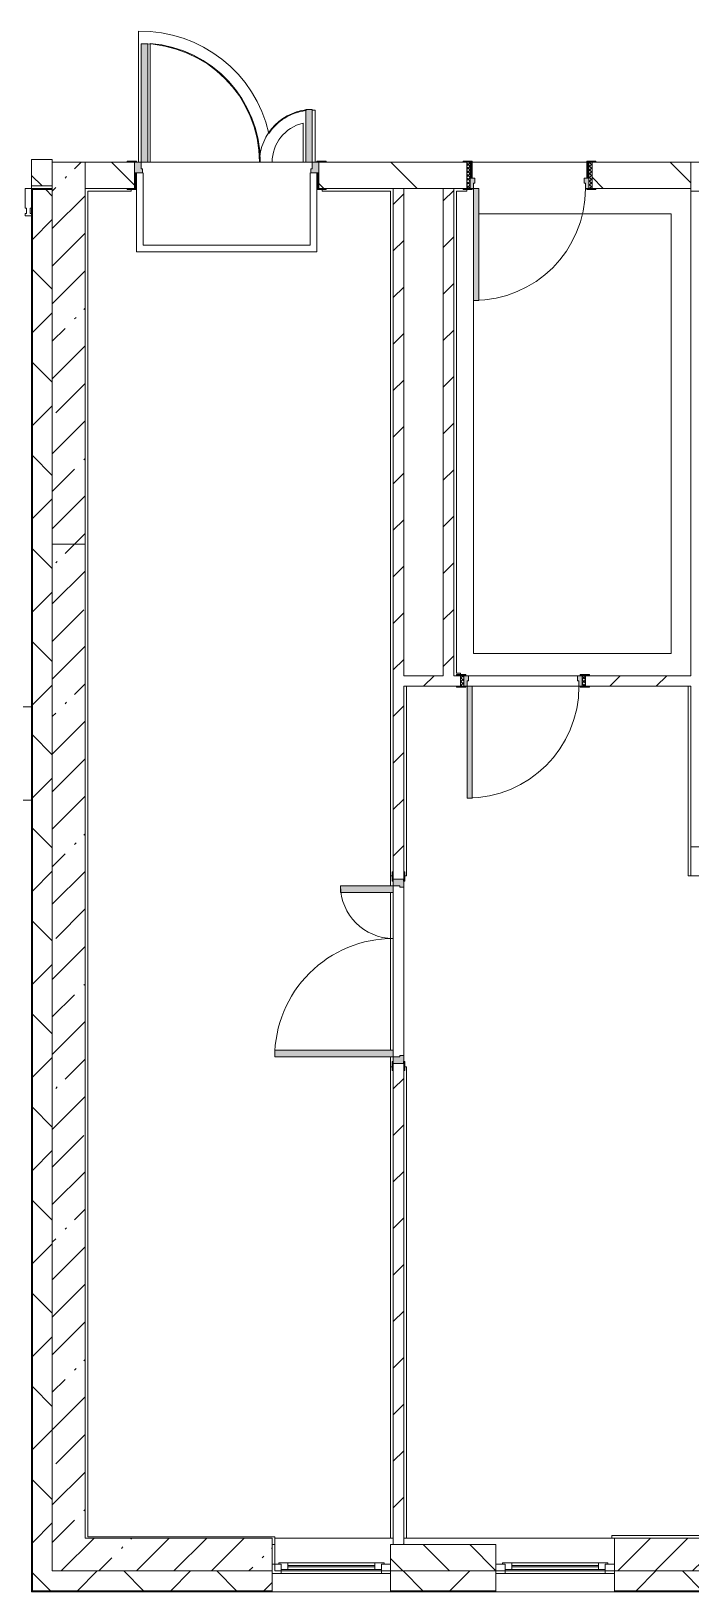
# Model space of a CAD drawing. Header units: millimetres. Extents: x -5714 to 188114, y -8553 to 29000.
# Drawn here: x 150304 to 155314, y -258 to 11595 of the extents above; entities that cross this region are included whole.
import ezdxf

# ---------------------------------------------------------------- set-up
doc = ezdxf.new("R2010")
doc.units = ezdxf.units.MM
doc.linetypes.add('200_ШТРИХ__ш1_п0_6_', pattern=[160, 100, -60])
for name, color, linetype, lineweight in [('A-DETL-4', 7, 'Continuous', 5), ('A-DETL-MBND-1', 7, '200_ШТРИХ__ш1_п0_6_', 9), ('A-GLAZ-2', 7, 'Continuous', 5), ('A-GLAZ-CWMG-2', 7, 'Continuous', 5), ('A-WALL', 7, 'Continuous', 9), ('A-WALL-2', 7, 'Continuous', 5), ('I-WALL-2', 7, 'Continuous', 5), ('S-COLS-2', 7, 'Continuous', 5)]:
    doc.layers.add(name, color=color, linetype=linetype, lineweight=lineweight)
for name, color, linetype, lineweight, true_color in [('A-DOOR-3', 7, 'Continuous', 5, 0xaaaaaa), ('A-DOOR-4', 7, 'Continuous', 5, 0xe2e2e2), ('A-DOOR-FRAM-2', 7, 'Continuous', 5, 0xe2e2e2), ('A-DOOR-FRAM-3', 7, 'Continuous', 5, 0xaaaaaa), ('A-FLOR-2', 7, 'Continuous', 5, 0xaaaaaa)]:
    doc.layers.add(name, color=color, linetype=linetype, lineweight=lineweight, true_color=true_color)
pattern_1 = [(45, (61103.76, 0), (-176.7767, 176.7767), [])]
pattern_2 = [(45, (61103.76, 0), (-353.5534, 353.5534), []), (135, (61103.76, 0), (-353.5534, -353.5534), [])]
pattern_3 = [(135, (61103.76, 0), (-353.5534, -353.5534), [])]
pattern_4 = [(45, (61103.76, 0), (-285.1231, 285.1231), []), (45, (61388.9, 0), (-285.1231, 285.1231), [504.031, -100.806, 16.764, -84.042])]

# ---------------------------------------------------------------- blocks, each defined once
blk = doc.blocks.new('110_Дверь_СКБ_2Ст - Д-5_п_ Из игровой в коридор-32215844-3_9_1_птичка')
at = {"layer": 'A-DOOR-4'}
for points in [[(-638, 40), (-588, 40), (-588, 940), (-638, 940)], [(612, 440), (612, 40), (662, 40), (662, 440)]]:
    blk.add_hatch(color=256, dxfattribs=at).paths.add_polyline_path(points)
h = blk.add_hatch(color=256, dxfattribs=at)
h.paths.add_polyline_path([(-688, 40), (-688, -40), (-628, -40), (-628, -10), (-638, -10), (-638, 40)])
h.paths.add_polyline_path([(652, -40), (712, -40), (712, 40), (662, 40), (662, -10), (652, -10)])
at = {"layer": 'A-DOOR-FRAM-2'}
for points in [[(-742, 40), (-672, 40), (-672, 48), (-742, 48)], [(698, 40), (768, 40), (768, 48), (698, 48)], [(-742, -48), (-672, -48), (-672, -40), (-742, -40)], [(698, -48), (768, -48), (768, -40), (698, -40)]]:
    blk.add_hatch(color=256, dxfattribs=at).paths.add_polyline_path(points)
at = {"layer": 'A-DOOR-3'}
for p, q in [((-638, 940), (-638, 40)), ((-588, 940), (-638, 940)), ((-588, 40), (-588, 940)), ((662, 440), (612, 440)), ((612, 440), (612, 40)), ((662, 40), (662, 440)), ((-638, 40), (-588, 40)), ((612, 40), (662, 40))]:
    blk.add_line(p, q, dxfattribs=at)
for centre, radius, start, end in [((-638, 40), 900, 0, 90), ((662, 40), 400, 90, 180)]:
    blk.add_arc(centre, radius, start, end, dxfattribs=at)
at = {"layer": 'A-DOOR-FRAM-3'}
for p, q in [((-672, 48), (-742, 48)), ((-742, 48), (-742, 40)), ((-742, 40), (-672, 40)), ((-638, 40), (-688, 40)), ((-688, 40), (-688, -40)), ((-672, 40), (-672, 48)), ((-638, -10), (-638, 40)), ((662, 40), (662, -10)), ((712, 40), (662, 40)), ((768, 48), (698, 48)), ((698, 48), (698, 40)), ((698, 40), (768, 40)), ((712, -40), (712, 40)), ((768, 40), (768, 48)), ((-672, -40), (-742, -40)), ((-742, -40), (-742, -48)), ((-742, -48), (-672, -48)), ((-688, -40), (-628, -40)), ((-672, -39), (-688, -39)), ((-688, -39), (-688, -40)), ((-688, -40), (-672, -40)), ((-672, -40), (-672, -39)), ((-672, -48), (-672, -40)), ((-628, -10), (-638, -10)), ((-628, -40), (-628, -10)), ((662, -10), (652, -10)), ((652, -10), (652, -40)), ((652, -40), (712, -40)), ((712, -39), (698, -39)), ((698, -39), (698, -40)), ((698, -40), (712, -40)), ((768, -40), (698, -40)), ((698, -40), (698, -48)), ((698, -48), (768, -48)), ((712, -40), (712, -39)), ((768, -48), (768, -40))]:
    blk.add_line(p, q, dxfattribs=at)
blk = doc.blocks.new('110_Дверь_СКБ_2Ст - Д-2а_п_ Из коридора на лестницу-32215207-3_9_1_птичка')
at = {"layer": 'A-DOOR-4'}
for points in [[(-587.5, 100), (-587.5, 1000), (-637.5, 1000), (-637.5, 100)], [(662.5, 100), (662.5, 500), (612.5, 500), (612.5, 100)], [(712.5, -100), (712.5, 20), (697.5, 20), (697.5, -100)]]:
    blk.add_hatch(color=256, dxfattribs=at).paths.add_polyline_path(points)
h = blk.add_hatch(color=256, dxfattribs=at)
h.paths.add_polyline_path([(687.9, 20), (712.5, 20), (712.5, 100), (662.5, 100), (662.5, 50), (652.5, 50), (652.5, 20)])
h.paths.add_polyline_path([(-627.5, 20), (-627.5, 50), (-637.5, 50), (-637.5, 100), (-687.5, 100), (-687.5, 20)])
at = {"layer": 'A-DOOR-FRAM-2'}
for points in [[(-672.5, 100), (-672.5, 108), (-742.5, 108), (-742.5, 100)], [(-672.5, -100), (-672.5, 20), (-687.5, 20), (-687.5, -100)], [(767.5, 100), (767.5, 108), (697.5, 108), (697.5, 100)], [(-672.5, -108), (-672.5, -100), (-742.5, -100), (-742.5, -108)], [(767.5, -108), (767.5, -100), (697.5, -100), (697.5, -108)]]:
    blk.add_hatch(color=256, dxfattribs=at).paths.add_polyline_path(points)
at = {"layer": 'A-DOOR-3'}
for p, q in [((-637.5, 1000), (-637.5, 100)), ((-587.5, 1000), (-637.5, 1000)), ((-587.5, 100), (-587.5, 1000)), ((662.5, 500), (612.5, 500)), ((612.5, 500), (612.5, 100)), ((662.5, 100), (662.5, 500)), ((-637.5, 100), (-587.5, 100)), ((612.5, 100), (662.5, 100))]:
    blk.add_line(p, q, dxfattribs=at)
for centre, radius, start, end in [((-637.5, 100), 900, 0, 90), ((662.5, 100), 400, 90, 180)]:
    blk.add_arc(centre, radius, start, end, dxfattribs=at)
at = {"layer": 'A-DOOR-FRAM-3'}
for p, q in [((-672.5, 108), (-742.5, 108)), ((-742.5, 108), (-742.5, 100)), ((-742.5, 100), (-672.5, 100)), ((-637.5, 100), (-687.5, 100)), ((-687.5, 100), (-687.5, 20)), ((-687.5, 20), (-627.5, 20)), ((-672.5, 20), (-687.5, 20)), ((-687.5, 20), (-687.5, -100)), ((-672.5, 100), (-672.5, 108)), ((-672.5, -100), (-672.5, 20)), ((-637.5, 50), (-637.5, 100)), ((-627.5, 50), (-637.5, 50)), ((-627.5, 20), (-627.5, 50)), ((662.5, 50), (652.5, 50)), ((652.5, 50), (652.5, 20)), ((652.5, 20), (712.5, 20)), ((662.5, 100), (662.5, 50)), ((712.5, 100), (662.5, 100)), ((767.5, 108), (697.5, 108)), ((697.5, 108), (697.5, 100)), ((697.5, 100), (767.5, 100)), ((712.5, 20), (697.5, 20)), ((697.5, 20), (697.5, -100)), ((712.5, 20), (712.5, 100)), ((712.5, -100), (712.5, 20)), ((767.5, 100), (767.5, 108)), ((-672.5, -100), (-742.5, -100)), ((-742.5, -100), (-742.5, -108)), ((-742.5, -108), (-672.5, -108)), ((-687.5, -100), (-672.5, -100)), ((-672.5, -108), (-672.5, -100)), ((697.5, -100), (712.5, -100)), ((767.5, -100), (697.5, -100)), ((697.5, -100), (697.5, -108)), ((697.5, -108), (767.5, -108)), ((767.5, -108), (767.5, -100))]:
    blk.add_line(p, q, dxfattribs=at)
blk = doc.blocks.new('BSC_Колонна _Прямоугольная - 250х900-V152-3_9_1_птичка')
at = {"layer": 'S-COLS-2'}
h = blk.add_hatch(dxfattribs=at)
h.set_pattern_fill('FP_91', color=256, style=0, pattern_type=2)
h.set_pattern_definition([(45, (-94080, -25), (-285.1231, 285.1231), []), (45, (-93794.88, -25), (-285.1231, 285.1231), [504.031, -100.806, 16.764, -84.042])])
h.paths.add_polyline_path([(450, -125), (450, 125), (-450, 125), (-450, -125), (77, -125)])
for p, q in [((450, 125), (-450, 125)), ((-450, 125), (-450, -125)), ((450, -125), (450, 125)), ((-450, -125), (450, -125))]:
    blk.add_line(p, q, dxfattribs=at)
blk = doc.blocks.new('120_Окно_СКБ_1Ст - 120_Окно_СКБ_1Ст 900х2500_h_ с форточкой-V154-3_9_1_птичка')
at = {"layer": 'A-GLAZ-2'}
for p, q in [((-450, -127), (-450, -57)), ((-450, -57), (-380, -57)), ((450, -57), (-450, -57)), ((-380, -57), (-380, -127)), ((380, -87), (-380, -87)), ((-380, -87), (-380, -127)), ((-330, -137), (-330, -87)), ((-330, -107), (330, -107)), ((330, -117), (-330, -117)), ((330, -137), (330, -87)), ((380, -127), (380, -57)), ((380, -57), (450, -57)), ((380, -127), (380, -87)), ((450, -57), (450, -127)), ((-380, -127), (-450, -127)), ((-450, -127), (-400, -127)), ((-380, -127), (-400, -127)), ((-400, -127), (-400, -137)), ((-400, -137), (400, -137)), ((400, -137), (-400, -137)), ((450, -127), (380, -127)), ((400, -127), (380, -127)), ((400, -127), (450, -127)), ((400, -137), (400, -127))]:
    blk.add_line(p, q, dxfattribs=at)
blk = doc.blocks.new('120_Окно_СКБ_1Ст - 120_Окно_СКБ_1Ст 900х2500_h_ с форточкой-22876038-3_9_1_птичка')
at = {"layer": 'A-GLAZ-2'}
for p, q in [((-450, -127), (-450, -57)), ((-450, -57), (-380, -57)), ((450, -57), (-450, -57)), ((-380, -57), (-380, -127)), ((380, -87), (-380, -87)), ((-380, -87), (-380, -127)), ((-330, -137), (-330, -87)), ((-330, -107), (330, -107)), ((330, -117), (-330, -117)), ((330, -137), (330, -87)), ((380, -127), (380, -57)), ((380, -57), (450, -57)), ((380, -127), (380, -87)), ((450, -57), (450, -127)), ((-380, -127), (-450, -127)), ((-450, -127), (-400, -127)), ((-380, -127), (-400, -127)), ((-400, -127), (-400, -137)), ((-400, -137), (400, -137)), ((400, -137), (-400, -137)), ((450, -127), (380, -127)), ((400, -127), (380, -127)), ((400, -127), (450, -127)), ((400, -137), (400, -127))]:
    blk.add_line(p, q, dxfattribs=at)
blk = doc.blocks.new('110_Дверь_СКБ_1Ст_Внутренняя1 - Д-8 950x2100h_охрана-V125-3_9_1_птичка')
at = {"layer": 'A-DOOR-3'}
h = blk.add_hatch(dxfattribs=at)
h.set_pattern_fill('FP_15', color=256, style=0, pattern_type=2)
h.set_pattern_definition([(135, (1826.41, 164.685), (-14.14214, -14.14214), []), (225, (1826.41, 164.685), (14.14214, -14.14214), [])])
h.paths.add_polyline_path([(487.5, 100), (462.5, 100), (462.5, -100), (487.5, -100), (487.5, -34.8)])
at = {"layer": 'A-DOOR-4'}
h = blk.add_hatch(color=256, dxfattribs=at)
h.paths.add_polyline_path([(437.5, 100), (437.5, 60), (427.5, 60), (427.5, 20), (462.5, 20), (462.5, 100)])
h.paths.add_polyline_path([(-412.5, 100), (-437.5, 100), (-437.5, 20), (-402.5, 20), (-402.5, 60), (-412.5, 60)])
at = {"layer": 'A-DOOR-FRAM-2'}
for points in [[(397.5, 950), (397.5, 100), (437.5, 100), (437.5, 950)], [(-492.5, 108), (-492.5, 100), (-422.5, 100), (-422.5, 108)], [(-422.5, 20), (-437.5, 20), (-437.5, -100), (-422.5, -100), (-422.5, -34.8)], [(517.5, 108), (447.5, 108), (447.5, 100), (517.5, 100)], [(462.5, 20), (447.5, 20), (447.5, -100), (462.5, -100), (462.5, -34.8)], [(-492.5, -100), (-492.5, -108), (-422.5, -108), (-422.5, -100)], [(447.5, -100), (447.5, -108), (517.5, -108), (517.5, -100)]]:
    blk.add_hatch(color=256, dxfattribs=at).paths.add_polyline_path(points)
at = {"layer": 'A-DOOR-FRAM-3'}
h = blk.add_hatch(dxfattribs=at)
h.set_pattern_fill('FP_16', color=256, style=0, pattern_type=2)
h.set_pattern_definition([(45, (-296.384, 164.685), (-14.1421, 14.1421), []), (135, (-296.384, 164.685), (-14.1421, -14.1421), [])])
h.paths.add_polyline_path([(-437.5, 100), (-462.5, 100), (-462.5, -100), (-437.5, -100), (-437.5, -34.8)])
at = {"layer": 'A-DOOR-3'}
for p, q in [((437.5, 950), (397.5, 950)), ((397.5, 950), (397.5, 100)), ((437.5, 100), (437.5, 950)), ((397.5, 100), (437.5, 100))]:
    blk.add_line(p, q, dxfattribs=at)
blk.add_arc((437.5, 100), 850, 90, 180, dxfattribs=at)
at = {"layer": 'A-DOOR-FRAM-3'}
for p, q in [((-422.5, 108), (-492.5, 108)), ((-492.5, 108), (-492.5, 100)), ((-492.5, 100), (-422.5, 100)), ((-437.5, 100), (-462.5, 100)), ((-462.5, 100), (-462.5, -100)), ((-412.5, 100), (-437.5, 100)), ((-437.5, 100), (-437.5, 20)), ((-437.5, -100), (-437.5, 100)), ((-422.5, 100), (-437.5, 100)), ((-437.5, 100), (-437.5, 99)), ((-437.5, 99), (-422.5, 99)), ((-437.5, 20), (-402.5, 20)), ((-422.5, 20), (-437.5, 20)), ((-437.5, 20), (-437.5, -100)), ((-422.5, 100), (-422.5, 108)), ((-422.5, 99), (-422.5, 100)), ((-422.5, -100), (-422.5, 20)), ((-412.5, 60), (-412.5, 100)), ((-402.5, 60), (-412.5, 60)), ((-402.5, 20), (-402.5, 60)), ((437.5, 60), (427.5, 60)), ((427.5, 60), (427.5, 20)), ((427.5, 20), (462.5, 20)), ((437.5, 100), (437.5, 60)), ((462.5, 100), (437.5, 100)), ((517.5, 108), (447.5, 108)), ((447.5, 108), (447.5, 100)), ((462.5, 100), (447.5, 100)), ((447.5, 100), (447.5, 99)), ((447.5, 100), (517.5, 100)), ((447.5, 99), (462.5, 99)), ((462.5, 20), (447.5, 20)), ((447.5, 20), (447.5, -100)), ((462.5, 20), (462.5, 100)), ((487.5, 100), (462.5, 100)), ((462.5, 100), (462.5, -100)), ((462.5, 99), (462.5, 100)), ((462.5, -100), (462.5, 20)), ((487.5, -100), (487.5, 100)), ((517.5, 100), (517.5, 108)), ((-422.5, -100), (-492.5, -100)), ((-492.5, -100), (-492.5, -108)), ((-492.5, -108), (-422.5, -108)), ((-462.5, -100), (-437.5, -100)), ((-437.5, -100), (-422.5, -100)), ((-422.5, -108), (-422.5, -100)), ((447.5, -100), (462.5, -100)), ((517.5, -100), (447.5, -100)), ((447.5, -100), (447.5, -108)), ((447.5, -108), (517.5, -108)), ((462.5, -100), (487.5, -100)), ((517.5, -108), (517.5, -100))]:
    blk.add_line(p, q, dxfattribs=at)
blk = doc.blocks.new('110_Дверь_СКБ_1Ст_Внутренняя1 - Д-8 950x2100h_охрана-V156-3_9_1_птичка')
at = {"layer": 'A-DOOR-3'}
h = blk.add_hatch(dxfattribs=at)
h.set_pattern_fill('FP_93', color=256, style=0, pattern_type=2)
h.set_pattern_definition([(135, (1826.41, 104.685), (-14.14214, -14.14214), []), (225, (1826.41, 104.685), (14.14214, -14.14214), [])])
h.paths.add_polyline_path([(487, 40), (462, 40), (462, -40), (487, -40)])
at = {"layer": 'A-DOOR-4'}
h = blk.add_hatch(color=256, dxfattribs=at)
h.paths.add_polyline_path([(437, 40), (437, 0), (427, 0), (427, -40), (462, -40), (462, 40)])
h.paths.add_polyline_path([(-413, 40), (-438, 40), (-438, -40), (-403, -40), (-403, 0), (-413, 0)])
at = {"layer": 'A-DOOR-FRAM-2'}
for points in [[(397, 890), (397, 40), (437, 40), (437, 890)], [(-493, 48), (-493, 40), (-423, 40), (-423, 48)], [(517, 48), (447, 48), (447, 40), (517, 40)], [(-423, -40), (-493, -40), (-493, -48), (-423, -48)], [(447, -40), (447, -48), (517, -48), (517, -40)]]:
    blk.add_hatch(color=256, dxfattribs=at).paths.add_polyline_path(points)
at = {"layer": 'A-DOOR-FRAM-3'}
h = blk.add_hatch(dxfattribs=at)
h.set_pattern_fill('FP_94', color=256, style=0, pattern_type=2)
h.set_pattern_definition([(45, (-296.384, 104.685), (-14.1421, 14.1421), []), (135, (-296.384, 104.685), (-14.1421, -14.1421), [])])
h.paths.add_polyline_path([(-438, 40), (-463, 40), (-463, -40), (-438, -40)])
at = {"layer": 'A-DOOR-3'}
for p, q in [((437, 890), (397, 890)), ((397, 890), (397, 40)), ((437, 40), (437, 890)), ((397, 40), (437, 40))]:
    blk.add_line(p, q, dxfattribs=at)
blk.add_arc((437, 40), 850, 90, 180, dxfattribs=at)
at = {"layer": 'A-DOOR-FRAM-3'}
for p, q in [((-423, 48), (-493, 48)), ((-493, 48), (-493, 40)), ((-493, 40), (-423, 40)), ((-438, 40), (-463, 40)), ((-463, 40), (-463, -40)), ((-413, 40), (-438, 40)), ((-438, 40), (-438, -40)), ((-438, -40), (-438, 40)), ((-423, 40), (-438, 40)), ((-438, 40), (-438, 39)), ((-438, 39), (-423, 39)), ((-423, 40), (-423, 48)), ((-423, 39), (-423, 40)), ((-413, 0), (-413, 40)), ((-403, 0), (-413, 0)), ((-403, -40), (-403, 0)), ((437, 0), (427, 0)), ((427, 0), (427, -40)), ((437, 40), (437, 0)), ((462, 40), (437, 40)), ((517, 48), (447, 48)), ((447, 48), (447, 40)), ((462, 40), (447, 40)), ((447, 40), (447, 39)), ((447, 40), (517, 40)), ((447, 39), (462, 39)), ((462, -40), (462, 40)), ((487, 40), (462, 40)), ((462, 40), (462, -40)), ((462, 39), (462, 40)), ((487, -40), (487, 40)), ((517, 40), (517, 48)), ((-423, -40), (-493, -40)), ((-493, -40), (-493, -48)), ((-493, -48), (-423, -48)), ((-463, -40), (-438, -40)), ((-423, -39), (-438, -39)), ((-438, -39), (-438, -40)), ((-438, -40), (-403, -40)), ((-438, -40), (-423, -40)), ((-423, -40), (-423, -39)), ((-423, -48), (-423, -40)), ((427, -40), (462, -40)), ((462, -39), (447, -39)), ((447, -39), (447, -40)), ((447, -40), (462, -40)), ((517, -40), (447, -40)), ((447, -40), (447, -48)), ((447, -48), (517, -48)), ((462, -40), (462, -39)), ((462, -40), (487, -40)), ((517, -48), (517, -40))]:
    blk.add_line(p, q, dxfattribs=at)
blk = doc.blocks.new('Прямоугольный импост - Импост структурный с накладкой - 190мм-33184356-3_9_1_птичка')
at = {"layer": 'A-GLAZ-CWMG-2'}
for p, q in [((-50, 0), (-50, 17)), ((-50, 17), (0, 17)), ((-40, 0), (-50, 0)), ((-40, -40), (-40, 0)), ((0, 0), (-10, 0)), ((-10, 0), (-10, -40)), ((0, 17), (0, 0)), ((-50, -190), (-50, -40)), ((-50, -40), (-40, -40)), ((-10, -40), (0, -40)), ((0, -40), (0, -190)), ((0, -190), (-50, -190))]:
    blk.add_line(p, q, dxfattribs=at)
blk = doc.blocks.new('парапет9 - парапет-22867712-3_9_1_птичка')
at = {"layer": 'A-DETL-MBND-1'}
for p, q in [((89202, 7964), (84952, 7964)), ((84952, 7255), (89202, 7255))]:
    blk.add_line(p, q, dxfattribs=at)

msp = doc.modelspace()

# ---------------------------------------------------------------- hatches: boundary and pattern name
at = {"layer": 'A-WALL-2'}
h = msp.add_hatch(dxfattribs=at)
h.set_pattern_fill('FP_66', color=256, style=0, pattern_type=2)
h.set_pattern_definition(pattern_2)
h.paths.add_polyline_path([(150313.8, -100), (150463.8, -100), (150463.8, 10392), (150313.8, 10392), (150313.8, 1965.8)])
h = msp.add_hatch(dxfattribs=at)
h.set_pattern_fill('FP_64', color=256, style=0, pattern_type=2)
h.set_pattern_definition([(135, (61103.76, 0), (-176.7767, -176.7767), [])])
h.paths.add_polyline_path([(182233.8, -100), (182533.8, -100), (182533.8, 100), (182233.8, 100)])
h.paths.add_polyline_path([(172733.8, -100), (172733.8, 100), (171833.8, 100), (171833.8, -100), (172040.5, -100)])
h.paths.add_polyline_path([(170176.1, -100), (170933.8, -100), (170933.8, 100), (170033.8, 100), (170033.8, -100)])
h.paths.add_polyline_path([(180433.8, -100), (180430.3, 100), (179933.8, 100), (179933.8, -100), (180430.3, -100)])
h.paths.add_polyline_path([(174533.8, -100), (174783.8, -100), (174783.8, 100), (174533.8, 100)])
h.paths.add_polyline_path([(177083.8, -100), (178133.8, -100), (178133.8, 100), (177083.8, 100)])
h.paths.add_polyline_path([(163733.8, -100), (163983.8, -100), (163983.8, 100), (163733.8, 100)])
h.paths.add_polyline_path([(166283.8, -100), (167333.8, -100), (167333.8, 100), (166283.8, 100)])
h.paths.add_polyline_path([(162833.8, -100), (162833.8, 100), (161933.8, 100), (161933.8, -100), (162718.4, -100)])
h.paths.add_polyline_path([(155633.8, -100), (155883.8, -100), (155883.8, 100), (155633.8, 100), (155633.8, 56.5)])
h.paths.add_polyline_path([(158183.8, -100), (159233.8, -100), (159233.8, 100), (158183.8, 100)])
h.paths.add_polyline_path([(153033.8, -100), (153833.8, -100), (153833.8, 100), (153033.8, 100)])
h = msp.add_hatch(dxfattribs=at)
h.set_pattern_fill('FP_66', color=256, style=0, pattern_type=2)
h.set_pattern_definition(pattern_2)
h.paths.add_polyline_path([(185091.3, -250), (186183.8, -250), (186183.8, -100), (184833.8, -100), (184833.8, -250)])
h.paths.add_polyline_path([(181362.5, -250), (182533.8, -250), (182533.8, -100), (181333.8, -100), (181333.8, -250)])
h.paths.add_polyline_path([(170933.8, -250), (170933.8, -100), (170033.8, -100), (170033.8, -250), (170176.1, -250)])
h.paths.add_polyline_path([(169133.8, -250), (169133.8, -100), (168233.8, -100), (168233.8, -250), (168311.7, -250)])
h.paths.add_polyline_path([(171833.8, -250), (172733.8, -250), (172733.8, -100), (171833.8, -100)])
h.paths.add_polyline_path([(180433.8, -250), (180430.3, -100), (179033.8, -100), (179033.8, -250), (180430.3, -250)])
h.paths.add_polyline_path([(173633.8, -250), (174783.8, -250), (174783.8, -100), (173633.8, -100)])
h.paths.add_polyline_path([(177083.8, -250), (178133.8, -250), (178133.8, -100), (177083.8, -100)])
h.paths.add_polyline_path([(161033.8, -250), (161033.8, -100), (160133.8, -100), (160133.8, -250), (160854, -250)])
h.paths.add_polyline_path([(166447.3, -250), (167333.8, -250), (167333.8, -100), (166283.8, -100), (166283.8, -250)])
h.paths.add_polyline_path([(155633.8, -250), (155883.8, -250), (155883.8, -100), (154733.8, -100), (154733.8, -250), (155260.8, -250)])
h.paths.add_polyline_path([(161933.8, -250), (163983.8, -250), (163983.8, -100), (161933.8, -100)])
h.paths.add_polyline_path([(159233.8, -250), (159233.8, -100), (158183.8, -100), (158183.8, -250), (158989.6, -250)])
h.paths.add_polyline_path([(153396.4, -250), (153833.8, -250), (153833.8, -100), (153033.8, -100), (153033.8, -250)])
h.paths.add_polyline_path([(152133.8, -250), (152133.8, -100), (150313.8, -100), (150313.8, -250), (151998.1, -250)])
at = {"layer": 'I-WALL-2'}
h = msp.add_hatch(dxfattribs=at)
h.set_pattern_fill('FP_65', color=256, style=0, pattern_type=2)
h.set_pattern_definition(pattern_3)
h.paths.add_polyline_path([(150463.8, 10420), (150463.8, 10620), (150307.3, 10620), (150307.3, 10420)])
h = msp.add_hatch(dxfattribs=at)
h.set_pattern_fill('FP_62', color=256, style=0, pattern_type=2)
h.set_pattern_definition(pattern_4)
h.paths.add_polyline_path([(150463.8, 7700), (150713.8, 7700), (150713.8, 10600), (150463.8, 10600), (150463.8, 8907.2)])
h = msp.add_hatch(dxfattribs=at)
h.set_pattern_fill('FP_65', color=256, style=0, pattern_type=2)
h.set_pattern_definition(pattern_3)
h.paths.add_polyline_path([(166447.3, 10400), (168233.8, 10400), (168233.8, 10600), (166198.8, 10600), (166198.8, 10400), (166228.8, 10400)])
h.paths.add_polyline_path([(162718.4, 10400), (164748.8, 10400), (164748.8, 10600), (162713.8, 10600), (162713.8, 10400)])
h.paths.add_polyline_path([(151088.8, 10400), (151088.8, 10600), (150713.8, 10600), (150713.8, 10400), (151033.8, 10400)])
h.paths.add_polyline_path([(153053.8, 10400), (153613.8, 10400), (153613.8, 10600), (152488.8, 10600), (152488.8, 10400), (152543.8, 10400)])
h.paths.add_polyline_path([(155260.8, 10400), (155313.8, 10400), (155313.8, 10600), (154563.8, 10600), (154563.8, 10400), (154593.8, 10400)])
h = msp.add_hatch(dxfattribs=at)
h.set_pattern_fill('FP_67', color=256, style=0, pattern_type=2)
h.set_pattern_definition(pattern_1)
h.paths.add_polyline_path([(153133.8, 100), (153133.8, 3755), (153053.8, 3755), (153053.8, 100)])
h.paths.add_polyline_path([(153133.8, 5155), (153133.8, 10400), (153053.8, 10400), (153053.8, 5155), (153103.8, 5155)])
h = msp.add_hatch(dxfattribs=at)
h.set_pattern_fill('FP_67', color=256, style=0, pattern_type=2)
h.set_pattern_definition(pattern_1)
h.paths.add_polyline_path([(153513.8, 6700), (153513.8, 10400), (153433.8, 10400), (153433.8, 6700)])
h = msp.add_hatch(dxfattribs=at)
h.set_pattern_fill('FP_62', color=256, style=0, pattern_type=2)
h.set_pattern_definition(pattern_4)
h.paths.add_polyline_path([(150713.8, 100), (150713.8, 7700), (150463.8, 7700), (150463.8, 100)])
h = msp.add_hatch(dxfattribs=at)
h.set_pattern_fill('FP_67', color=256, style=0, pattern_type=2)
h.set_pattern_definition(pattern_1)
h.paths.add_polyline_path([(153133.8, 6620), (153563.8, 6620), (153563.8, 6700), (153133.8, 6700)])
h.paths.add_polyline_path([(155260.8, 6620), (155313.8, 6620), (155313.8, 6700), (154513.8, 6700), (154513.8, 6620), (154543.8, 6620)])
h = msp.add_hatch(dxfattribs=at)
h.set_pattern_fill('FP_62', color=256, style=0, pattern_type=2)
h.set_pattern_definition(pattern_4)
h.paths.add_polyline_path([(151532, -100), (152133.8, -100), (152133.8, 150), (150713.8, 150), (150713.8, 100), (150463.8, 100), (150463.8, -100)])

# ---------------------------------------------------------------- linework, layer by layer
at = {"layer": 'A-DETL-4'}
for p, q in [((153703.8, 10207.5), (155163.8, 10207.5)), ((155163.8, 10207.5), (155163.8, 6867.5)), ((153663.8, 6867.5), (153663.8, 9550)), ((155163.8, 6867.5), (153663.8, 6867.5))]:
    msp.add_line(p, q, dxfattribs=at)
at = {"layer": 'A-DETL-MBND-1'}
msp.add_line((150305.8, 10400), (150305.8, 10510), dxfattribs=at)
at = {"layer": 'A-FLOR-2'}
for p, q in [((151118.8, 11594.8), (151118.8, 10600)), ((151208.8, 10600), (151208.8, 11502.3)), ((152459.9, 10600), (152459.9, 10994.4)), ((152369.9, 10897.1), (152369.9, 10600)), ((151188.8, 10600), (151208.8, 10600)), ((151208.8, 10600), (152043.8, 10600)), ((152043.8, 10600), (151208.8, 10600)), ((152043.8, 10600), (152133.8, 10600)), ((152133.8, 10600), (152369.9, 10600)), ((152388.8, 10600), (152133.8, 10600)), ((153653.8, 10600), (154523.8, 10600)), ((154523.8, 10600), (153653.8, 10600)), ((151153.8, 9970), (151153.8, 10520)), ((152423.8, 10520), (152423.8, 9970)), ((151063.8, 10380), (150733.8, 10380)), ((150733.8, 10380), (150733.8, 160)), ((151063.8, 10392), (151063.8, 10380)), ((151103.8, 10392), (151103.8, 9920)), ((152473.8, 9920), (152473.8, 10392)), ((152513.8, 10380), (152513.8, 10392)), ((153033.8, 10380), (152513.8, 10380)), ((153033.8, 10380), (153033.8, 5105)), ((153613.8, 10380), (153533.8, 10380)), ((153533.8, 10380), (153533.8, 6720)), ((153613.8, 10392), (153613.8, 10380)), ((152423.8, 9970), (151153.8, 9970)), ((151103.8, 9920), (152473.8, 9920)), ((153533.8, 6720), (153563.8, 6720)), ((153563.8, 6720), (153563.8, 6708)), ((153153.8, 6620), (153153.8, 5180)), ((155294.8, 5180), (155294.8, 6620)), ((153045.8, 5180), (153033.8, 5180)), ((153153.8, 5180), (153141.8, 5180)), ((155313.8, 5180), (155294.8, 5180)), ((153033.8, 3855), (153033.8, 5055)), ((153033.8, 3805), (153033.8, 150)), ((153033.8, 3730), (153045.8, 3730)), ((153141.8, 3730), (153153.8, 3730)), ((153153.8, 3730), (153153.8, 150)), ((150733.8, 160), (152153.8, 160)), ((152153.8, 160), (152153.8, 120)), ((154713.3, 150), (154713.3, 170)), ((154713.3, 170), (155653.3, 170))]:
    msp.add_line(p, q, dxfattribs=at)
for centre, radius, start, end in [((151138.8, 10600), 995, 12.67054, 91.1511), ((151138.8, 10600), 905, 0, 85.56313), ((152438.8, 10600), 395, 97.27853, 146.45952), ((152438.8, 10600), 395, 86.92799, 90.00404), ((152438.8, 10600), 305, 103.0427, 180)]:
    msp.add_arc(centre, radius, start, end, dxfattribs=at)
at = {"layer": 'A-WALL'}
for p, q in [((150713.8, 10400), (150713.8, 10600)), ((155313.8, 10600), (155313.8, 10400)), ((150310.8, 10395), (150310.8, -253)), ((150463.8, 10395), (150310.8, 10395)), ((150313.8, 10392), (150313.8, -250)), ((150463.8, 10392), (150313.8, 10392)), ((153133.8, 10400), (153053.8, 10400)), ((153513.8, 10400), (153433.8, 10400)), ((155313.8, 5400), (155393.8, 5400)), ((153053.8, 100), (153133.8, 100)), ((153033.8, -100), (153833.8, -100)), ((153833.8, -100), (153033.8, -100)), ((150310.8, -253), (152133.8, -253)), ((150313.8, -250), (152133.8, -250)), ((153033.8, -250), (153833.8, -250)), ((153033.8, -253), (153833.8, -253)), ((154733.8, -250), (155883.8, -250)), ((154733.8, -253), (155883.8, -253))]:
    msp.add_line(p, q, dxfattribs=at)
at = {"layer": 'A-WALL-2'}
for p, q in [((150463.8, 10400), (150305.8, 10400)), ((150305.8, 10400), (150305.8, -258)), ((152133.8, 100), (152154.3, 100)), ((153053.8, 100), (153033.8, 100)), ((153033.8, 100), (153033.8, -258)), ((153833.8, 100), (153133.8, 100)), ((153833.8, -258), (153833.8, 100)), ((152133.8, -100), (150463.8, -100)), ((152133.8, -258), (152133.8, -100)), ((152154.3, -100), (152154.3, -100)), ((152154.3, -100), (153033.8, -100)), ((153833.8, -100), (154733.8, -100)), ((154733.8, -100), (154733.8, -258)), ((150305.8, -258), (153833.8, -258)), ((153833.8, -258), (168233.8, -258))]:
    msp.add_line(p, q, dxfattribs=at)
at = {"layer": 'I-WALL-2'}
for p, q in [((150463.8, 10620), (150307.3, 10620)), ((150307.3, 10620), (150307.3, 10420)), ((150463.8, 10420), (150463.8, 10620)), ((151033.8, 10600), (150463.8, 10600)), ((150463.8, 10600), (150463.8, 10400)), ((153583.8, 10600), (152543.8, 10600)), ((159603.8, 10600), (154593.8, 10600)), ((150307.3, 10420), (150463.8, 10420)), ((150463.8, 10400), (150463.8, -100)), ((150713.8, 10400), (151033.8, 10400)), ((150713.8, 150), (150713.8, 10400)), ((152543.8, 10400), (153053.8, 10400)), ((153053.8, 10400), (153053.8, 5210)), ((153133.8, 6700), (153133.8, 10400)), ((153133.8, 10400), (153433.8, 10400)), ((153433.8, 10400), (153433.8, 6700)), ((153513.8, 6700), (153513.8, 10400)), ((153513.8, 10400), (153583.8, 10400)), ((154593.8, 10400), (155313.8, 10400)), ((155313.8, 10400), (155313.8, 6700)), ((155313.8, 10380), (162713.8, 10380)), ((150463.8, 7700), (150713.8, 7700)), ((153433.8, 6700), (153133.8, 6700)), ((153533.8, 6700), (153513.8, 6700)), ((153623.8, 6700), (154453.8, 6700)), ((155313.8, 6700), (154543.8, 6700)), ((153133.8, 6620), (153533.8, 6620)), ((153133.8, 5210), (153133.8, 6620)), ((154463.8, 6620), (153653.8, 6620)), ((154543.8, 6620), (155313.8, 6620)), ((155313.8, 6620), (155313.8, 5180)), ((155313.8, 5180), (160733.8, 5180)), ((153053.8, 3855), (153053.8, 5055)), ((153133.8, 5095), (153133.8, 3815)), ((153053.8, 3700), (153053.8, 100)), ((153133.8, 100), (153133.8, 3700)), ((152133.8, 150), (150713.8, 150)), ((152133.8, -100), (152133.8, 150)), ((152154.3, 150), (153053.8, 150)), ((152154.3, -100), (152154.3, 150)), ((153133.8, 150), (154733.8, 150)), ((150463.8, -100), (152133.8, -100))]:
    msp.add_line(p, q, dxfattribs=at)

# ---------------------------------------------------------------- block references
at = {"layer": 'A-DETL-MBND-1'}
msp.add_blockref('парапет9 - парапет-22867712-3_9_1_птичка', (61103.8, -1500), dxfattribs=at)
at = {"layer": 'A-DOOR-3'}
msp.add_blockref('110_Дверь_СКБ_2Ст - Д-2а_п_ Из коридора на лестницу-32215207-3_9_1_птичка', (151776.3, 10500), dxfattribs=at)
for name, p, rotation in [('110_Дверь_СКБ_1Ст_Внутренняя1 - Д-8 950x2100h_охрана-V125-3_9_1_птичка', (154101.3, 10500), 180), ('110_Дверь_СКБ_1Ст_Внутренняя1 - Д-8 950x2100h_охрана-V156-3_9_1_птичка', (154051.3, 6660), 180), ('110_Дверь_СКБ_2Ст - Д-5_п_ Из игровой в коридор-32215844-3_9_1_птичка', (153093.8, 4442.5), 89.99999999999991)]:
    msp.add_blockref(name, p, dxfattribs=dict(at, rotation=rotation))
at = {"layer": 'A-GLAZ-2', "rotation": 180}
for name, p in [('120_Окно_СКБ_1Ст - 120_Окно_СКБ_1Ст 900х2500_h_ с форточкой-V154-3_9_1_птичка', (152583.8, -175)), ('120_Окно_СКБ_1Ст - 120_Окно_СКБ_1Ст 900х2500_h_ с форточкой-22876038-3_9_1_птичка', (154283.8, -175))]:
    msp.add_blockref(name, p, dxfattribs=at)
at = {"layer": 'A-GLAZ-CWMG-2', "extrusion": (0, 0, -1), "rotation": 180}
msp.add_blockref('Прямоугольный импост - Импост структурный с накладкой - 190мм-33184356-3_9_1_птичка', (-150307.3, 10210), dxfattribs=at)
at = {"layer": 'S-COLS-2'}
msp.add_blockref('BSC_Колонна _Прямоугольная - 250х900-V152-3_9_1_птичка', (155183.8, 25), dxfattribs=at)

doc.saveas('drawing.dxf')
